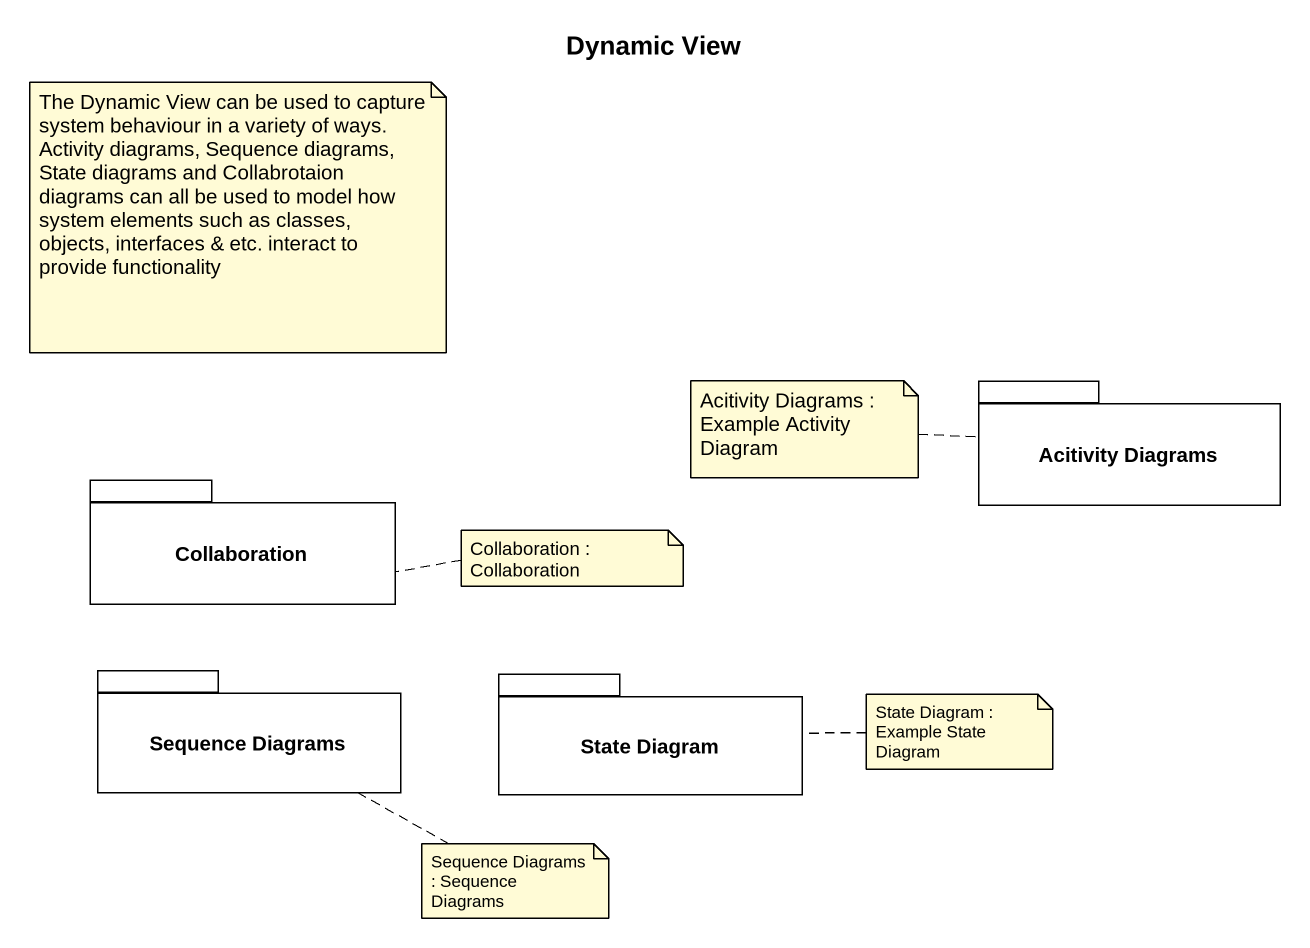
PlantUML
@startuml
title Dynamic View
package "Acitivity Diagrams" as Acitivity_Diagrams {
}
package Collaboration {
}
package "Sequence Diagrams" as Sequence_Diagrams {
}
package "State Diagram" as State_Diagram {
}
note as N1
  The Dynamic View can be used to capture system behaviour in a variety of ways. Activity diagrams, Sequence diagrams, State diagrams and Collabrotaion diagrams can all be used to model how system elements such as classes, objects, interfaces & etc. interact to provide functionality
end note
note left of Acitivity_Diagrams : Acitivity Diagrams : Example Activity Diagram
note right of Collaboration : Collaboration : Collaboration
note right of State_Diagram : State Diagram : Example State Diagram
note right of Sequence_Diagrams : Sequence Diagrams : Sequence Diagrams
@enduml
